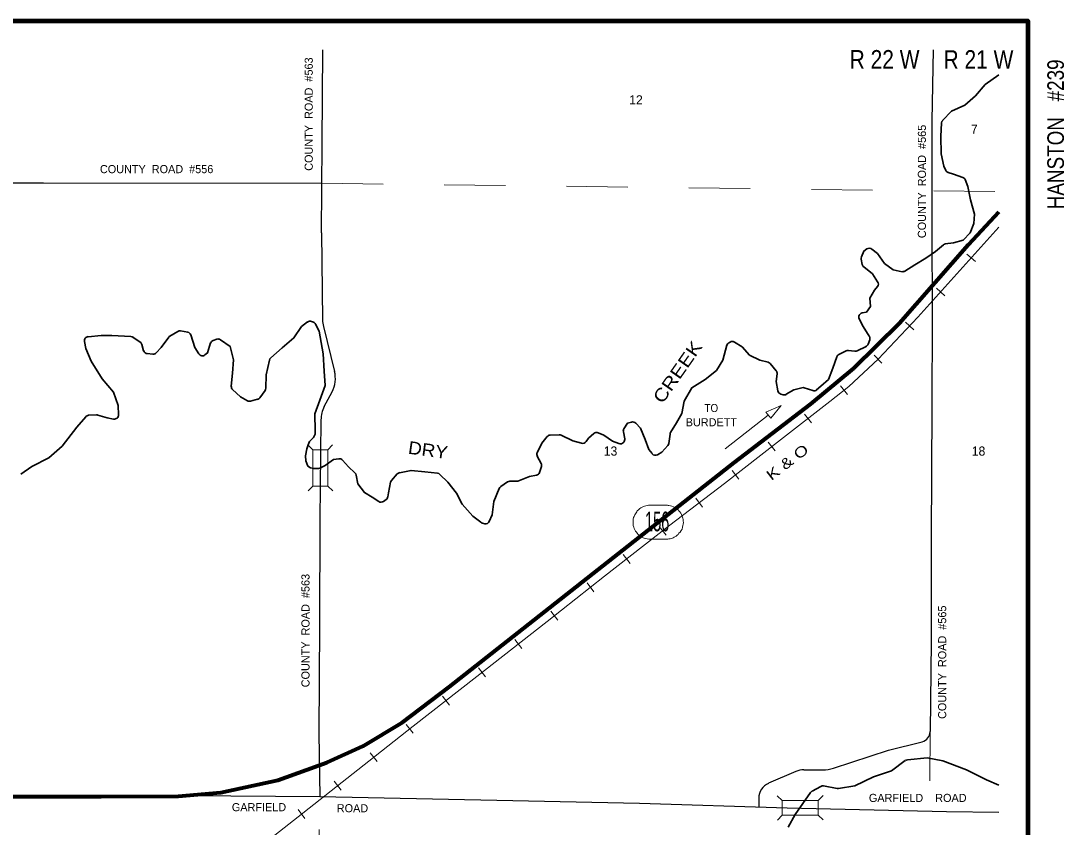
# Model space of a CAD drawing. Extents: x 269.97 to 274.53, y 2619.91 to 2623.85.
# Drawn here: x 272.21 to 273.914, y 2622.533 to 2623.85 of the extents above; entities that cross this region are included whole.
import ezdxf
from ezdxf.enums import TextEntityAlignment as Align

# ---------------------------------------------------------------- set-up
doc = ezdxf.new("R2010")
doc.units = 0
doc.header["$LTSCALE"] = 0.006
doc.linetypes.add('MEDIUM_DASHED', pattern=[4.5, 3, -1.5])
for name, color, linetype, lineweight in [('12', 7, 'Continuous', 80), ('14', 7, 'Continuous', 25), ('15', 7, 'MEDIUM_DASHED', 13), ('17', 7, 'Continuous', 13), ('19', 7, 'Continuous', 13), ('21', 7, 'Continuous', 25), ('25', 7, 'Continuous', 35), ('35', 7, 'Continuous', 13), ('48', 7, 'Continuous', 106)]:
    doc.layers.add(name, color=color, linetype=linetype, lineweight=lineweight)
for name, color, linetype in [('29', 7, 'Continuous'), ('45', 7, 'Continuous'), ('46', 7, 'Continuous'), ('49', 7, 'Continuous')]:
    doc.layers.add(name, color=color, linetype=linetype)

msp = doc.modelspace()

# ---------------------------------------------------------------- linework, layer by layer
at = {"layer": '12'}
msp.add_lwpolyline([(272.177841, 2622.582576), (272.34072, 2622.582576), (272.467235, 2622.583333), (272.536553, 2622.589015), (272.629356, 2622.60928), (272.70928, 2622.638258), (272.768182, 2622.664962), (272.832765, 2622.703598), (272.90928, 2622.761742), (273.15303, 2622.953788), (273.374811, 2623.128409), (273.500568, 2623.224432), (273.570833, 2623.282576), (273.645076, 2623.356061), (273.757955, 2623.48447), (273.807386, 2623.537879)], dxfattribs=at)
at = {"layer": '14'}
for p, q in [((272.700758, 2623.503409), (272.702652, 2623.361364)), ((272.703977, 2623.350758), (272.722159, 2623.277273)), ((272.705303, 2623.219697), (272.717992, 2623.243939)), ((273.627273, 2622.658523), (273.682386, 2622.672159)), ((273.5375, 2622.628977), (273.627273, 2622.658523)), ((273.475947, 2622.623485), (273.43125, 2622.604167)), ((273.489015, 2622.626136), (273.519697, 2622.626136)), ((273.415341, 2622.579735), (273.415341, 2622.565341))]:
    msp.add_line(p, q, dxfattribs=at)
for points in [[(272.700758, 2623.503409), (272.701705, 2623.649432), (272.70322, 2623.802652)], [(273.7, 2623.802652), (273.697917, 2623.686742), (273.698295, 2623.514962), (273.698674, 2623.363636), (273.698106, 2623.219886), (273.697159, 2623.005303), (273.697159, 2622.836364), (273.695265, 2622.688636)], [(270.019508, 2623.577083), (270.294886, 2623.578977), (270.582386, 2623.581439), (270.876705, 2623.582197), (271.182197, 2623.582955), (271.555682, 2623.585606), (271.855114, 2623.585417), (272.24678, 2623.585417), (272.701326, 2623.584659)], [(272.7, 2623.198295), (272.698106, 2623.034848), (272.697348, 2622.863258), (272.696591, 2622.685606), (272.697917, 2622.582197)], [(272.480492, 2622.58447), (272.698295, 2622.582765), (272.9875, 2622.576705), (273.220455, 2622.571591), (273.461932, 2622.563826), (273.722159, 2622.557955), (273.807386, 2622.557008)]]:
    msp.add_lwpolyline(points, dxfattribs=at)
for centre, radius, start, end in [((272.749924, 2623.362055), 0.047349, 180.73404, 193.85226), ((272.676107, 2623.265879), 0.047349, 332.31605, 13.85227), ((272.747273, 2623.197695), 0.047349, 152.31605, 179.38102), ((273.678229, 2622.688709), 0.017046, 283.88577, 0), ((273.519783, 2622.682932), 0.056818, 270, 288.24911), ((273.48906, 2622.59297), 0.033144, 90, 113.34137), ((273.441765, 2622.57978), 0.026515, 113.34137, 180)]:
    msp.add_arc(centre, radius, start, end, dxfattribs=at)
at = {"layer": '15'}
for p, q in [((272.701326, 2623.584659), (273.807386, 2623.570833)), ((272.68125, 2621.628977), (272.697917, 2622.582197))]:
    msp.add_line(p, q, dxfattribs=at)
msp.add_lwpolyline([(273.687689, 2621.507576), (273.689015, 2621.608144), (273.695265, 2622.688636)], dxfattribs=at)
at = {"layer": '17'}
for p, q in [((273.755492, 2623.468939), (273.769129, 2623.456629)), ((273.705492, 2623.413068), (273.719129, 2623.400758)), ((273.655114, 2623.357765), (273.668371, 2623.345265)), ((273.603788, 2623.303977), (273.616288, 2623.29053)), ((273.549053, 2623.253788), (273.560417, 2623.239394)), ((273.490152, 2623.207576), (273.501326, 2623.193182)), ((273.430871, 2623.161553), (273.442045, 2623.147159)), ((273.371591, 2623.11553), (273.382955, 2623.101136)), ((273.312311, 2623.069886), (273.323485, 2623.055303)), ((273.252652, 2623.024053), (273.264015, 2623.009659)), ((273.19375, 2622.977841), (273.204924, 2622.963447)), ((273.134659, 2622.931629), (273.146023, 2622.917045)), ((273.075568, 2622.885227), (273.086932, 2622.870833)), ((273.016667, 2622.839015), (273.02803, 2622.824621)), ((272.957576, 2622.792803), (272.968939, 2622.77822)), ((272.898485, 2622.746591), (272.909848, 2622.732008)), ((272.839394, 2622.700379), (272.850758, 2622.685985)), ((272.780492, 2622.653977), (272.791856, 2622.639583)), ((272.721591, 2622.607576), (272.732955, 2622.593182)), ((272.6625, 2622.561174), (272.673864, 2622.54678))]:
    msp.add_line(p, q, dxfattribs=at)
msp.add_lwpolyline([(271.746402, 2621.829735), (272.662879, 2622.549621), (272.77822, 2622.640341), (272.850568, 2622.697348), (272.954735, 2622.778598), (273.069697, 2622.86875), (273.163447, 2622.942424), (273.269886, 2623.025947), (273.35928, 2623.094129), (273.450568, 2623.165152), (273.531629, 2623.22822), (273.562311, 2623.252462), (273.610417, 2623.297348), (273.675379, 2623.36572), (273.807386, 2623.512879)], dxfattribs=at)
at = {"layer": '19'}
msp.add_lwpolyline([(273.264394, 2623.058523), (273.2375, 2623.058523), (273.235227, 2623.058523), (273.233144, 2623.057955), (273.230871, 2623.057765), (273.228788, 2623.057008), (273.226894, 2623.05625), (273.224621, 2623.055303), (273.222727, 2623.054356), (273.221212, 2623.05303), (273.219697, 2623.052083), (273.218561, 2623.050947), (273.216856, 2623.049432), (273.215909, 2623.047727), (273.214773, 2623.046212), (273.213826, 2623.044697), (273.212689, 2623.042614), (273.211553, 2623.040152), (273.210795, 2623.038258), (273.210227, 2623.035795), (273.210038, 2623.033523), (273.210038, 2623.030682), (273.210038, 2623.028409), (273.210227, 2623.025379), (273.211174, 2623.022727), (273.211932, 2623.020265), (273.212879, 2623.018371), (273.214015, 2623.015909), (273.215341, 2623.014394), (273.216667, 2623.012689), (273.218371, 2623.010606), (273.220265, 2623.009091), (273.22197, 2623.007955), (273.223674, 2623.006629), (273.226515, 2623.005303), (273.22822, 2623.004735), (273.230682, 2623.003977), (273.232765, 2623.003409), (273.235417, 2623.00303), (273.2375, 2623.00303), (273.264394, 2623.00303), (273.266477, 2623.00303), (273.268371, 2623.003409), (273.270455, 2623.003598), (273.27197, 2623.003977), (273.274053, 2623.004924), (273.275568, 2623.005303), (273.277273, 2623.00625), (273.278977, 2623.007386), (273.280303, 2623.008144), (273.281818, 2623.00947), (273.283712, 2623.010985), (273.284848, 2623.012689), (273.286742, 2623.014394), (273.288447, 2623.017045), (273.289962, 2623.019697), (273.29072, 2623.022727), (273.291477, 2623.025189), (273.291856, 2623.027652), (273.292045, 2623.030303), (273.291856, 2623.032576), (273.291667, 2623.035227), (273.291477, 2623.037311), (273.29072, 2623.038826), (273.290152, 2623.040909), (273.289015, 2623.043371), (273.287879, 2623.045644), (273.286364, 2623.047538), (273.285038, 2623.049053), (273.283523, 2623.050758), (273.281629, 2623.052083), (273.280303, 2623.053409), (273.27822, 2623.054924), (273.275947, 2623.056061), (273.273485, 2623.057008), (273.270833, 2623.057765), (273.268561, 2623.058144), (273.267424, 2623.058333), (273.266098, 2623.058523)], close=True, dxfattribs=at)
at = {"layer": '21'}
for p, q in [((272.678788, 2623.156818), (272.686932, 2623.149053)), ((272.71875, 2623.157197), (272.710985, 2623.149053)), ((272.686932, 2623.089962), (272.679167, 2623.081818)), ((272.710985, 2623.089962), (272.719129, 2623.082197)), ((273.453409, 2622.576136), (273.445265, 2622.583902)), ((273.520265, 2622.58428), (273.5125, 2622.576136)), ((273.453409, 2622.552083), (273.445644, 2622.543939)), ((273.520644, 2622.544318), (273.5125, 2622.552083))]:
    msp.add_line(p, q, dxfattribs=at)
at = {"layer": '21', "lineweight": 13}
for points in [[(272.710985, 2623.089962), (272.710985, 2623.149053), (272.686932, 2623.149053), (272.686932, 2623.089962)], [(273.453409, 2622.552083), (273.5125, 2622.552083), (273.5125, 2622.576136), (273.453409, 2622.576136)]]:
    msp.add_lwpolyline(points, close=True, dxfattribs=at)
at = {"layer": '25'}
for p, q in [((273.582765, 2623.460417), (273.58428, 2623.451894)), ((272.466098, 2623.342614), (272.45322, 2623.334848)), ((272.482197, 2623.341288), (272.470644, 2623.343371)), ((272.6875, 2623.357765), (272.68447, 2623.358902)), ((272.404735, 2623.325), (272.392803, 2623.333144)), ((272.529735, 2623.329924), (272.523864, 2623.327841)), ((273.368561, 2623.325189), (273.366098, 2623.323674)), ((273.596591, 2623.328977), (273.59375, 2623.321591)), ((272.410227, 2623.310985), (272.407386, 2623.321402)), ((273.557955, 2623.310985), (273.545833, 2623.304924)), ((273.572348, 2623.310417), (273.561553, 2623.311553)), ((273.59053, 2623.317992), (273.575947, 2623.310985)), ((272.425379, 2623.305303), (272.416098, 2623.30625)), ((273.44375, 2623.278409), (273.433902, 2623.289962)), ((272.608523, 2623.245833), (272.599811, 2623.234091)), ((273.454924, 2623.239015), (273.451136, 2623.240152)), ((273.503598, 2623.245833), (273.489583, 2623.250568)), ((272.596212, 2623.231629), (272.584848, 2623.228788)), ((272.333333, 2623.20625), (272.320265, 2623.205492)), ((273.089205, 2623.173674), (273.074432, 2623.173106)), ((273.194129, 2623.178409), (273.196212, 2623.167235)), ((273.270265, 2623.174811), (273.268182, 2623.159659)), ((273.194697, 2623.161553), (273.194129, 2623.160985)), ((273.053409, 2623.138447), (273.059659, 2623.126705)), ((273.060038, 2623.12178), (273.057197, 2623.112121)), ((272.824621, 2623.109659), (272.815152, 2623.098864)), ((273.004924, 2623.096591), (272.99375, 2623.089015)), ((273.019129, 2623.097727), (273.008712, 2623.097727)), ((272.806439, 2623.067803), (272.802083, 2623.064773)), ((272.967424, 2623.028409), (272.963636, 2623.029356)), ((273.516667, 2622.599053), (273.502273, 2622.591288)), ((273.543371, 2622.595644), (273.521023, 2622.599811))]:
    msp.add_line(p, q, dxfattribs=at)
for points in [[(273.71572, 2623.687311), (273.730303, 2623.702462), (273.752083, 2623.712311), (273.769129, 2623.727652), (273.785417, 2623.746212), (273.807386, 2623.761742)], [(273.720833, 2623.605492), (273.717424, 2623.612689), (273.713258, 2623.632955), (273.7125, 2623.661174), (273.714015, 2623.683144)], [(273.748674, 2623.594318), (273.733523, 2623.599621), (273.725, 2623.602083)], [(273.767614, 2623.534091), (273.760985, 2623.557576), (273.757008, 2623.579545), (273.752462, 2623.59053)], [(273.767614, 2623.534091), (273.766856, 2623.519129), (273.760417, 2623.503788), (273.749053, 2623.491667), (273.733712, 2623.4875), (273.720076, 2623.485417)], [(273.716856, 2623.483902), (273.703788, 2623.472917), (273.688258, 2623.4625), (273.670455, 2623.451136), (273.654167, 2623.441098)], [(273.592045, 2623.477273), (273.587121, 2623.473864), (273.583144, 2623.464205)], [(273.649432, 2623.440152), (273.634848, 2623.442992), (273.620455, 2623.453598), (273.609091, 2623.469697), (273.6, 2623.477083)], [(273.586742, 2623.447917), (273.600947, 2623.436553), (273.60947, 2623.423674)], [(273.609091, 2623.41572), (273.604167, 2623.409848), (273.59697, 2623.39678), (273.597727, 2623.383144), (273.591288, 2623.374242), (273.584091, 2623.372727)], [(273.579545, 2623.363258), (273.585606, 2623.350758), (273.595833, 2623.334848)], [(272.67822, 2623.357955), (272.667992, 2623.350379), (272.655871, 2623.331818), (272.636553, 2623.31553), (272.617992, 2623.299242)], [(272.690341, 2623.174432), (272.69072, 2623.180303), (272.689962, 2623.207955), (272.697917, 2623.230492), (272.706818, 2623.253977), (272.705303, 2623.277462), (272.703598, 2623.305871), (272.697159, 2623.342992), (272.691098, 2623.354545)], [(272.313636, 2623.326136), (272.31572, 2623.314773), (272.324621, 2623.29375), (272.342424, 2623.265341), (272.361174, 2623.243561), (272.368371, 2623.221591), (272.369129, 2623.20625)], [(272.389394, 2623.33428), (272.358144, 2623.335795), (272.340909, 2623.335795), (272.319697, 2623.333902)], [(272.451136, 2623.333144), (272.439015, 2623.316288), (272.430871, 2623.307386)], [(272.500568, 2623.305871), (272.494129, 2623.316288), (272.487311, 2623.336932)], [(272.553409, 2623.25322), (272.555682, 2623.274242), (272.557197, 2623.296023), (272.551515, 2623.317992), (272.535606, 2623.328977)], [(273.430682, 2623.292235), (273.417235, 2623.295644), (273.400189, 2623.303788), (273.388068, 2623.317614), (273.375379, 2623.325189)], [(272.519697, 2623.323674), (272.514394, 2623.307386), (272.510417, 2623.304167)], [(273.363068, 2623.319886), (273.356629, 2623.295644), (273.346023, 2623.278598), (273.327462, 2623.264015), (273.305682, 2623.250379), (273.293561, 2623.228409), (273.289773, 2623.208523), (273.280871, 2623.193182), (273.271212, 2623.177462)], [(272.61572, 2623.295644), (272.610606, 2623.27178), (272.609848, 2623.249621)], [(273.542614, 2623.301136), (273.536174, 2623.282765), (273.528977, 2623.264015), (273.516856, 2623.252841), (273.509848, 2623.24697)], [(273.446591, 2623.245455), (273.443939, 2623.260795), (273.445265, 2623.273485)], [(272.580114, 2623.229356), (272.568561, 2623.235417), (272.555492, 2623.247727)], [(273.485795, 2623.250568), (273.472348, 2623.247159), (273.460227, 2623.239773)], [(272.361174, 2623.199432), (272.350568, 2623.201326), (272.335417, 2623.205871)], [(272.31553, 2623.20322), (272.301136, 2623.185985), (272.276894, 2623.155303), (272.255114, 2623.135795), (272.227652, 2623.12197), (272.209659, 2623.109091)], [(273.207386, 2623.194318), (273.200758, 2623.192424), (273.195076, 2623.183333)], [(273.240909, 2623.142803), (273.235606, 2623.149432), (273.229924, 2623.16572), (273.22197, 2623.18428), (273.214205, 2623.192614)], [(272.690341, 2623.174432), (272.687689, 2623.169129), (272.684848, 2623.166288), (272.681439, 2623.162689), (272.678788, 2623.157197), (272.676705, 2623.150568), (272.674621, 2623.139015), (272.675189, 2623.13125), (272.678598, 2623.122538), (272.682955, 2623.119508), (272.687689, 2623.11875), (272.694697, 2623.11875)], [(273.125758, 2623.159848), (273.111742, 2623.164015), (273.092235, 2623.173106)], [(273.145833, 2623.175947), (273.136932, 2623.167992), (273.133144, 2623.1625)], [(273.186742, 2623.15928), (273.176515, 2623.163258), (273.161932, 2623.172917), (273.152841, 2623.176894)], [(273.069508, 2623.170644), (273.060795, 2623.160038), (273.053409, 2623.144318)], [(273.266477, 2623.156061), (273.256629, 2623.145455), (273.249621, 2623.141098)], [(272.729356, 2623.13447), (272.720644, 2623.133333), (272.706818, 2623.123674), (272.698295, 2623.119318)], [(272.755492, 2623.111364), (272.744886, 2623.121212), (272.735227, 2623.132386)], [(272.794508, 2623.064583), (272.783712, 2623.07178), (272.770833, 2623.079167), (272.760227, 2623.09375), (272.757576, 2623.107765)], [(272.890152, 2623.110795), (272.869886, 2623.113068), (272.847159, 2623.11553), (272.828409, 2623.111742)], [(272.960985, 2623.030682), (272.948295, 2623.040909), (272.930492, 2623.060417), (272.921591, 2623.07822), (272.907197, 2623.096023), (272.894129, 2623.108902)], [(273.051894, 2623.107576), (273.04072, 2623.105682), (273.021591, 2623.098106)], [(272.813636, 2623.096023), (272.810038, 2623.078977), (272.80928, 2623.072348)], [(272.991288, 2623.085985), (272.982386, 2623.064394), (272.979924, 2623.042614), (272.975, 2623.032008)], [(273.807386, 2622.601136), (273.787311, 2622.610038), (273.754924, 2622.626136), (273.716098, 2622.64072), (273.690152, 2622.645644), (273.658144, 2622.642614)], [(273.654735, 2622.641288), (273.632008, 2622.624621), (273.602841, 2622.614773), (273.572159, 2622.600189), (273.545644, 2622.595644)], [(273.5, 2622.589205), (273.475, 2622.55322), (273.463068, 2622.532576)]]:
    msp.add_lwpolyline(points, dxfattribs=at)
for centre, start, end in [((273.720579, 2623.682693), 136.41179, 176.18786), ((273.726842, 2623.608522), 206.55336, 254.04687), ((273.746329, 2623.588006), 22.36983, 70.00751), ((273.721115, 2623.478841), 98.97714, 129.81995), ((273.589222, 2623.461677), 156.81199, 190.61437), ((273.595868, 2623.471886), 50.89184, 126.04128), ((273.590826, 2623.453121), 190.61439, 231.32592), ((273.650656, 2623.446757), 259.21034, 301.34168), ((273.604015, 2623.41997), 320.2088, 33.67658), ((273.585492, 2623.366208), 101.89456, 205.62961), ((272.46947, 2623.336903), 79.69, 120.97666), ((272.682116, 2623.352607), 70.00751, 126.88393), ((272.685244, 2623.351469), 27.88519, 70.00749), ((272.320165, 2623.327383), 94.76606, 190.61438), ((272.389133, 2623.327628), 55.60603, 87.20587), ((272.456585, 2623.329168), 120.97666, 143.98653), ((272.480953, 2623.334814), 18.42618, 79.69001), ((272.526036, 2623.321631), 108.44373, 161.57381), ((272.531875, 2623.323578), 55.1618, 108.44374), ((273.371954, 2623.319506), 59.02335, 120.97665), ((273.590327, 2623.331283), 339.45356, 33.09797), ((272.400986, 2623.319513), 15.93768, 55.60602), ((272.41669, 2623.312801), 195.93769, 264.5569), ((273.369558, 2623.318067), 120.97663, 164.75229), ((273.560894, 2623.305051), 83.65662, 116.57674), ((273.573093, 2623.317034), 263.65663, 295.57134), ((273.587585, 2623.323968), 295.57134, 339.45356), ((272.42592, 2623.311922), 264.55691, 317.13568), ((272.506231, 2623.309326), 211.74639, 309.81996), ((272.622287, 2623.294187), 131.36228, 167.66702), ((273.428922, 2623.28574), 40.08651, 75.24923), ((273.548878, 2623.29904), 116.57674, 160.91555), ((273.438701, 2623.274123), 353.99404, 40.0865), ((272.560081, 2623.252537), 174.29231, 226.53357), ((272.603246, 2623.249808), 323.62962, 358.09181), ((273.453072, 2623.246553), 189.45758, 252.88907), ((273.487441, 2623.244224), 71.55627, 104.75077), ((273.505677, 2623.252118), 251.55628, 309.81996), ((272.583148, 2623.23515), 242.09063, 284.04312), ((272.594552, 2623.238003), 284.04313, 323.62962), ((273.456818, 2623.245399), 252.88909, 301.44257), ((272.333588, 2623.199555), 73.2927, 92.7277), ((272.36247, 2623.205888), 259.37504, 2.60123), ((272.320642, 2623.198938), 92.72771, 140.20881), ((273.209333, 2623.188045), 42.86432, 107.11093), ((273.074638, 2623.166438), 92.38716, 140.92045), ((273.089471, 2623.167057), 65.21373, 92.38716), ((273.150233, 2623.170852), 66.35988, 130.92886), ((273.200565, 2623.179674), 147.27808, 190.77894), ((273.276817, 2623.173902), 148.25361, 172.57235), ((273.127661, 2623.166141), 253.06435, 326.32342), ((273.189202, 2623.165418), 248.73962, 318.82852), ((273.18968, 2623.165964), 318.82853, 10.77893), ((273.261703, 2623.160521), 316.98951, 352.57234), ((273.059367, 2623.141498), 154.45141, 207.63396), ((273.246138, 2623.146818), 218.14302, 300.97667), ((272.730164, 2623.127964), 41.40917, 97.59848), ((273.053732, 2623.12368), 343.30879, 27.63395), ((272.695302, 2623.125277), 264.99357, 296.57674), ((272.750987, 2623.106516), 11.30431, 46.96035), ((272.829675, 2623.105328), 100.89094, 138.59084), ((272.889518, 2623.104258), 44.98538, 83.88141), ((273.050849, 2623.114068), 278.97714, 343.30879), ((272.820175, 2623.094555), 138.59084, 167.74128), ((272.997433, 2623.083536), 123.70357, 157.5309), ((273.008651, 2623.091018), 90, 123.70357), ((273.019121, 2623.104275), 270, 291.81149), ((272.802633, 2623.07318), 304.70886, 353.10219), ((272.798266, 2623.070156), 236.29643, 304.70885), ((272.96515, 2623.03575), 230.51321, 256.99897), ((272.96895, 2623.034873), 256.999, 334.66513), ((273.658686, 2622.635956), 95.44392, 126.27199), ((273.519749, 2622.593316), 79.37345, 118.62646), ((273.544584, 2622.602145), 259.37345, 280.0145), ((273.505392, 2622.58548), 118.62645, 145.19335)]:
    msp.add_arc(centre, 0.006629, start, end, dxfattribs=at)
at = {"layer": '35'}
msp.add_line((273.430871, 2623.205492), (273.360417, 2623.150758), dxfattribs=at)
msp.add_lwpolyline([(273.434848, 2623.200758), (273.451894, 2623.221591), (273.427083, 2623.210417)], close=True, dxfattribs=at)
at = {"layer": '48'}
msp.add_lwpolyline([(269.972159, 2619.967424), (269.972159, 2623.85), (273.854735, 2623.85), (273.854735, 2619.967424)], close=True, dxfattribs=at)

# ---------------------------------------------------------------- texts
at = {"layer": '17', "width": 1.3}
msp.add_text('K & O', height=0.01705, rotation=37.586, dxfattribs=at).set_placement((273.467245, 2623.122065), align=Align.CENTER)
at = {"layer": '19', "width": 0.55}
msp.add_text('156', height=0.0322, dxfattribs=at).set_placement((273.249242, 2623.015909), align=Align.CENTER)
at = {"layer": '29'}
for s, rotation, width, p in [('CREEK', 55.025, 1.2, (273.291017, 2623.27026)), ('DRY', 352.107, 1.1, (272.873475, 2623.138446))]:
    msp.add_text(s, height=0.02083, rotation=rotation, dxfattribs=dict(at, width=width)).set_placement(p, align=Align.CENTER)
at = {"layer": '35', "width": 0.9}
msp.add_text('TO', height=0.01326, dxfattribs=at).set_placement((273.337784, 2623.210795), align=Align.CENTER)
at = {"layer": '35'}
msp.add_text('BURDETT', height=0.01326, dxfattribs=at).set_placement((273.337784, 2623.1875), align=Align.CENTER)
at = {"layer": '45'}
for s, p in [('12', (273.214583, 2623.713447)), ('7', (273.767424, 2623.66553)), ('13', (273.173011, 2623.139583)), ('18', (273.774337, 2623.139583))]:
    msp.add_text(s, height=0.01496, dxfattribs=at).set_placement(p, align=Align.CENTER)
at = {"layer": '46', "width": 0.85}
for s, p in [('R 22 W', (273.620833, 2623.772159)), ('R 21 W', (273.774242, 2623.77197))]:
    msp.add_text(s, height=0.03011, dxfattribs=at).set_placement(p, align=Align.CENTER)
at = {"layer": '48', "width": 0.85}
msp.add_text('HANSTON   #239', height=0.0271, rotation=90, dxfattribs=at).set_placement((273.913826, 2623.664583), align=Align.CENTER)
at = {"layer": '49'}
for s, p in [('COUNTY  ROAD  #563', (272.686553, 2623.697633)), ('COUNTY  ROAD  #565', (273.688447, 2623.587595)), ('COUNTY  ROAD  #563', (272.68125, 2622.853693)), ('COUNTY  ROAD  #565', (273.721591, 2622.801989))]:
    msp.add_text(s, height=0.01326, rotation=90, dxfattribs=at).set_placement(p, align=Align.CENTER)
for s, p in [('COUNTY  ROAD  #556', (272.431439, 2623.601136)), ('GARFIELD    ROAD', (273.675, 2622.573674)), ('GARFIELD', (272.598674, 2622.558523)), ('ROAD', (272.75142, 2622.556818))]:
    msp.add_text(s, height=0.01326, dxfattribs=at).set_placement(p, align=Align.CENTER)

doc.saveas('drawing.dxf')
